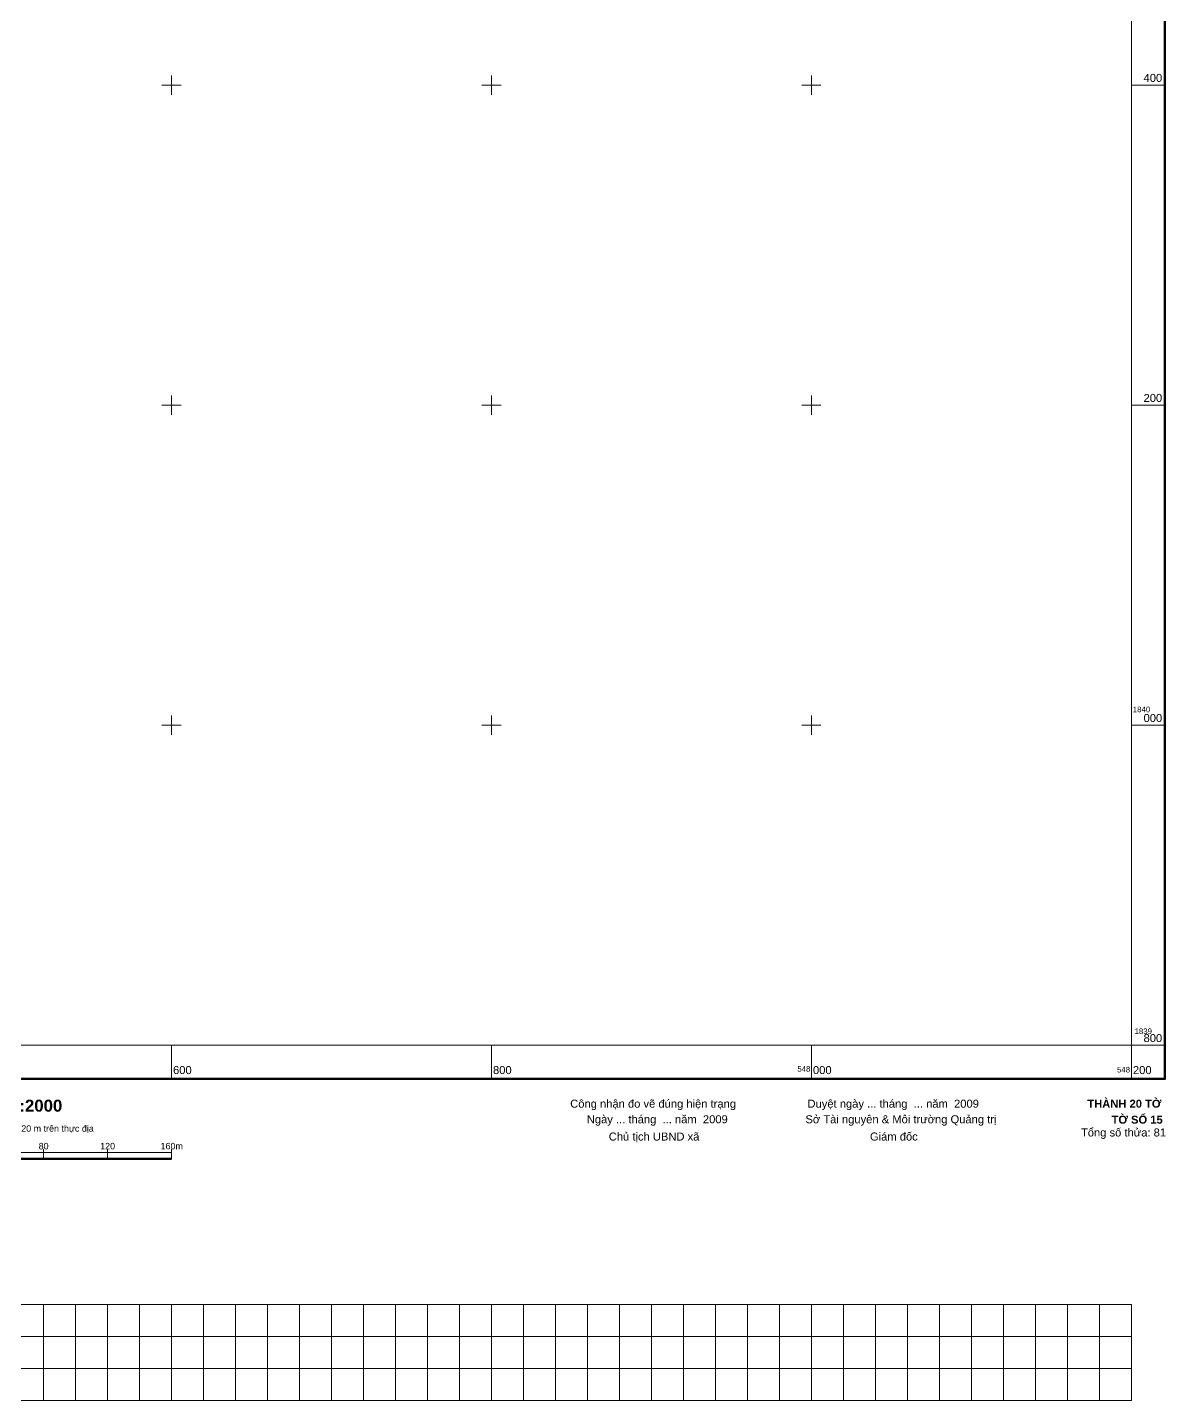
# Model space of a CAD drawing. Header units: metres. Extents: x 546779 to 548236, y 1839578 to 1841294.
# Drawn here: x 547510 to 548221, y 1839578 to 1840436 of the extents above; entities that cross this region are included whole.
import ezdxf
from ezdxf.enums import TextEntityAlignment as Align

# ---------------------------------------------------------------- set-up
doc = ezdxf.new("R2010")
doc.units = ezdxf.units.M
doc.header["$MEASUREMENT"] = 0
for name, color, linetype, lineweight in [('Level 56', 7, 'Continuous', 0), ('Level 59', 7, 'Continuous', 0), ('Level 60', 7, 'Continuous', 0), ('Level 61', 7, 'Continuous', 0)]:
    doc.layers.add(name, color=color, linetype=linetype, lineweight=lineweight)
doc.styles.add('Style-VHarial', font='VHarial.shx')
doc.styles.add('Style-VHarialb', font='VHarialb.shx')
doc.styles.add('Style-Vnarial', font='Vnarial.shx')

# ---------------------------------------------------------------- blocks, each defined once
blk = doc.blocks.new('63')
at = {"layer": 'Level 60', "color": 7, "linetype": 'Continuous', "lineweight": 0, "flags": 128}
for points in [[(600, -71), (600, -65)], [(600, -67), (800, -67)], [(604, -71), (604, -67)], [(608, -71), (608, -67)], [(612, -71), (612, -67)], [(616, -71), (616, -67)], [(620, -71), (620, -65)], [(620, -71), (620, -67)], [(624, -71), (624, -67)], [(628, -71), (628, -67)], [(632, -71), (632, -67)], [(636, -71), (636, -67)], [(640, -71), (640, -65)], [(680, -71), (680, -65)], [(720, -71), (720, -65)], [(760, -71), (760, -65)], [(800, -71), (800, -65)]]:
    blk.add_lwpolyline(points, dxfattribs=at)
at = {"layer": 'Level 60', "color": 7, "linetype": 'Continuous', "lineweight": 53, "flags": 128}
blk.add_lwpolyline([(600, -71), (800, -71)], dxfattribs=at)
at = {"layer": 'Level 60', "color": 7, "linetype": 'Continuous', "lineweight": 0}
for points in [[(600, -71), (600, -69), (604, -71), (604, -69)], [(608, -71), (608, -69), (612, -71), (612, -69)], [(616, -71), (616, -69), (620, -71), (620, -69)], [(624, -71), (624, -69), (628, -71), (628, -69)], [(632, -71), (632, -69), (636, -71), (636, -69)]]:
    blk.add_solid(points, dxfattribs=at)
at = {"layer": 'Level 60', "color": 7, "linetype": 'Continuous', "lineweight": 0, "style": 'Style-Vnarial'}
for s, p in [('§o vÏ th¸ng 5 n¨m 2008', (0, -34)), ('KiÓm tra th¸ng    n¨m 2009', (259, -34)), ('C¬ quan kiÓm tra : TT KiÓm ®Þnh CLSP  §o ®¹c & B¶n ®å', (259, -43.71)), ('C¬ quan ®o vÏ: XÝ nghiÖp §o ®¹c §Þa h×nh II', (-0.17, -43.45)), ('Ngµy ... th¸ng  ... n¨m  2009', (1059.61, -43.74)), ('Së Tµi nguyªn & M«i tr\xadêng Qu¶ng trÞ', (1196.29, -43.74))]:
    blk.add_text(s, height=5, dxfattribs=at).set_placement(p, align=Align.TOP_LEFT)
at = {"layer": 'Level 60', "color": 7, "linetype": 'Continuous', "lineweight": 0}
for s, height, style, p in [('t∅ lÖ 1:2000', 7.5, 'Style-VHarialb', (698.58, -34)), ('1 cm trªn b¶n ®å b»ng 20 m trªn thùc ®Þa', 4, 'Style-Vnarial', (700.07, -50))]:
    blk.add_text(s, height=height, dxfattribs=dict(at, style=style)).set_placement(p, align=Align.TOP_CENTER)
at = {"layer": 'Level 60', "color": 7, "linetype": 'Continuous', "lineweight": 0, "style": 'Style-Vnarial'}
for s, height, p in [('C«ng nhËn ®o vÏ ®óng hiÖn tr¹ng', 5, (1101.09, -39)), ('DuyÖt ngµy ... th¸ng  ... n¨m  2009', 5, (1251.14, -39)), ('40m', 4, (600.18, -65)), ('20', 4, (620.11, -65)), ('0', 4, (640.11, -65)), ('40', 4, (680.11, -65)), ('80', 4, (720.11, -65)), ('120', 4, (760.11, -65)), ('160m', 4, (800.19, -65))]:
    blk.add_text(s, height=height, dxfattribs=at).set_placement(p, align=Align.CENTER)
for s, height, p in [(' Gi¸m ®èc', 5.8, (46.81, -62.41)), ('Côc §o ®¹c vµ B¶n ®å ViÖt Nam - Bé Tµi nguyªn vµ M«i truêng', 5, (258.72, -57.78)), ('Chñ tÞch UBND x·', 5, (1073.35, -59.54)), ('Gi¸m ®èc ', 5, (1236.62, -59.54))]:
    blk.add_text(s, height=height, dxfattribs=at).set_placement(p)

msp = doc.modelspace()

# ---------------------------------------------------------------- linework, layer by layer
at = {"layer": 'Level 60', "color": 7, "linetype": 'Continuous', "lineweight": 0, "flags": 128}
msp.add_lwpolyline([(546800, 1841200), (548200, 1841200), (548200, 1839800), (546800, 1839800), (546800, 1841200)], close=True, dxfattribs=at)
for points in [[(547600, 1840394), (547600, 1840406)], [(547800, 1840394), (547800, 1840406)], [(548000, 1840394), (548000, 1840406)], [(547594, 1840400), (547606, 1840400)], [(547794, 1840400), (547806, 1840400)], [(547994, 1840400), (548006, 1840400)], [(548200, 1840400), (548221, 1840400)], [(547600, 1840194), (547600, 1840206)], [(547800, 1840194), (547800, 1840206)], [(548000, 1840194), (548000, 1840206)], [(547594, 1840200), (547606, 1840200)], [(547794, 1840200), (547806, 1840200)], [(547994, 1840200), (548006, 1840200)], [(548200, 1840200), (548221, 1840200)], [(547594, 1840000), (547606, 1840000)], [(547600, 1839994), (547600, 1840006)], [(547794, 1840000), (547806, 1840000)], [(547800, 1839994), (547800, 1840006)], [(547994, 1840000), (548006, 1840000)], [(548000, 1839994), (548000, 1840006)], [(548200, 1840000), (548221, 1840000)], [(547600, 1839800), (547600, 1839779)], [(547800, 1839800), (547800, 1839779)], [(548000, 1839800), (548000, 1839779)], [(548200, 1839800), (548200, 1839779)], [(548200, 1839800), (548221, 1839800)]]:
    msp.add_lwpolyline(points, dxfattribs=at)
at = {"layer": 'Level 61', "color": 7, "linetype": 'Continuous', "lineweight": 140, "flags": 128}
msp.add_lwpolyline([(546779, 1841221), (548221, 1841221), (548221, 1839779), (546779, 1839779), (546779, 1841221)], close=True, dxfattribs=at)
at = {"layer": 'Level 61', "color": 7, "linetype": 'Continuous', "lineweight": 0, "flags": 128}
msp.add_lwpolyline([(546800, 1839638), (548200, 1839638), (548200, 1839578), (546800, 1839578), (546800, 1839638)], close=True, dxfattribs=at)
for points in [[(547520, 1839638), (547520, 1839578)], [(547540, 1839638), (547540, 1839578)], [(547560, 1839638), (547560, 1839578)], [(547580, 1839638), (547580, 1839578)], [(547600, 1839638), (547600, 1839578)], [(547620, 1839638), (547620, 1839578)], [(547640, 1839638), (547640, 1839578)], [(547660, 1839638), (547660, 1839578)], [(547680, 1839638), (547680, 1839578)], [(547700, 1839638), (547700, 1839578)], [(547720, 1839638), (547720, 1839578)], [(547740, 1839638), (547740, 1839578)], [(547760, 1839638), (547760, 1839578)], [(547780, 1839638), (547780, 1839578)], [(547800, 1839638), (547800, 1839578)], [(547820, 1839638), (547820, 1839578)], [(547840, 1839638), (547840, 1839578)], [(547860, 1839638), (547860, 1839578)], [(547880, 1839638), (547880, 1839578)], [(547900, 1839638), (547900, 1839578)], [(547920, 1839638), (547920, 1839578)], [(547940, 1839638), (547940, 1839578)], [(547960, 1839638), (547960, 1839578)], [(547980, 1839638), (547980, 1839578)], [(548000, 1839638), (548000, 1839578)], [(548020, 1839638), (548020, 1839578)], [(548040, 1839638), (548040, 1839578)], [(548060, 1839638), (548060, 1839578)], [(548080, 1839638), (548080, 1839578)], [(548100, 1839638), (548100, 1839578)], [(548120, 1839638), (548120, 1839578)], [(548140, 1839638), (548140, 1839578)], [(548160, 1839638), (548160, 1839578)], [(548180, 1839638), (548180, 1839578)], [(546800, 1839618), (548200, 1839618)], [(546800, 1839598), (548200, 1839598)]]:
    msp.add_lwpolyline(points, dxfattribs=at)

# ---------------------------------------------------------------- block references
at = {"layer": 'Level 60', "color": 7, "linetype": 'Continuous', "lineweight": 53}
msp.add_blockref('63', (546800, 1839800), dxfattribs=at)

# ---------------------------------------------------------------- texts
at = {"layer": 'Level 56', "color": 7, "linetype": 'Continuous', "lineweight": 0, "style": 'Style-VHarial'}
for s, height, p in [('400', 5, (548219.28, 1840402)), ('200', 5, (548219.28, 1840202)), ('000', 5, (548219.28, 1840002)), ('800', 5, (548219.28, 1839802)), ('548', 3.5, (547999.39, 1839783.49)), ('548', 3.5, (548199.19, 1839783))]:
    msp.add_text(s, height=height, dxfattribs=at).set_placement(p, align=Align.RIGHT)
for s, height, p in [('1840', 3.5, (548200.92, 1840008.12)), ('1839', 3.5, (548202, 1839807)), ('600', 5, (547601, 1839782)), ('800', 5, (547801, 1839782)), ('000', 5, (548001, 1839782)), ('200', 5, (548201, 1839782))]:
    msp.add_text(s, height=height, dxfattribs=at).set_placement(p)
at = {"layer": 'Level 59', "color": 7, "linetype": 'Continuous', "lineweight": 0}
for s, style, p in [('Thµnh 20 Tê', 'Style-VHarialb', (548218.81, 1839761)), ('Tê sè 15', 'Style-VHarialb', (548219.61, 1839751)), ('Tæng sè thöa: 81', 'Style-Vnarial', (548221.72, 1839743))]:
    msp.add_text(s, height=5, dxfattribs=dict(at, style=style)).set_placement(p, align=Align.RIGHT)

doc.saveas('drawing.dxf')
